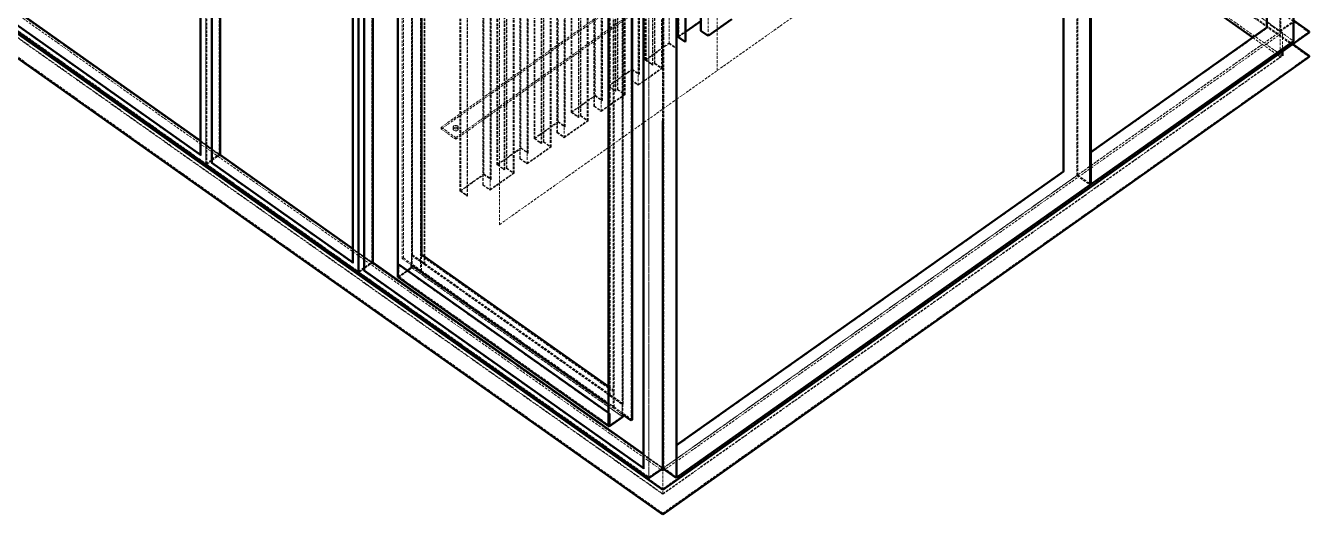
# Model space of a CAD drawing. Header units: millimetres. Extents: x 607 to 13409, y 330 to 9570.
# Drawn here: x 1588 to 3462, y 848 to 1562 of the extents above; entities that cross this region are included whole.
import ezdxf

# ---------------------------------------------------------------- set-up
doc = ezdxf.new("R2010")
doc.units = ezdxf.units.MM
doc.linetypes.add('Hidden', pattern=[15, 5, -3, 5, -2])
for name, color, linetype, lineweight in [('Default', 7, 'Continuous', 50), ('Edges', 7, 'Hidden', 15), ('HiddenEdges', 2, 'Hidden', 15), ('HiddenSilhouettes', 2, 'Hidden', 15), ('HiddenWires', 7, 'Hidden', 15), ('Silhouettes', 7, 'Continuous', 50), ('Wires', 7, 'Hidden', 15)]:
    doc.layers.add(name, color=color, linetype=linetype, lineweight=lineweight)

# ---------------------------------------------------------------- blocks, each defined once
blk = doc.blocks.new('Isometric')
at = {"layer": 'Edges'}
for points in [[(1863.7, -1528.8), (1863.7, 159.5)], [(1838.5, -1511), (1838.5, 141.7)], [(1813.3, -1503.6), (1813.3, 123.9)], [(1467.7, -1808.8), (1467.7, -120.5)], [(1417.3, -1783.6), (1417.3, -156.1)], [(-1866.8, -630.7), (636.4, -2400.7)], [(-1840.6, -659.5), (636.4, -2411)], [(-1866.8, -678), (636.4, -2448)], [(609.5, -2379.7), (609.5, -689.7)], [(679.9, -1530.8), (679.9, -724.7)], [(724.4, -1519.3), (724.4, -713.2)], [(636.4, -1684.5), (636.4, -918.8)], [(164.7, -1977.8), (164.7, -1111.6)], [(172, -1948.1), (172, -1183.4)], [(54.4, -1976.6), (54.4, -1225.7)], [(-253.1, -1769.7), (-253.1, -1303.1)], [(-242.5, -1766.6), (-242.5, -1300.4)], [(531.7, -2279.4), (531.7, -1419.3)], [(574.8, -2267.8), (574.8, -1401.6)], [(636.4, -2400.7), (1895, -1510.7)], [(1469.4, -1746.8), (1813.3, -1503.6)], [(1469.4, -1772), (1838.5, -1511)], [(1812.5, -1503), (1813.3, -1503.6)], [(1469.4, -1807.6), (1863.7, -1528.8)], [(636.4, -2448), (1895, -1558)], [(-242.5, -1766.6), (-241.7, -1766)], [(-241.7, -1761.9), (-225.4, -1750.4)], [(663.3, -2316.8), (1417.3, -1783.6)], [(663.3, -2342), (1442.5, -1791)], [(1416.5, -1783), (1417.3, -1783.6)], [(1442.5, -1791), (1467.7, -1808.8)], [(663.3, -2377.6), (1467.7, -1808.8)], [(147.4, -1970.1), (530.6, -2241.1)], [(54.4, -1976.6), (55.3, -1976)], [(54.4, -1976.6), (598.9, -2361.6)], [(531.7, -2254.8), (532.9, -2254)], [(557.5, -2260.1), (557.5, -2255.5)], [(636.4, -2360.7), (636.4, -2297)], [(636.4, -2402.8), (636.4, -2400.7)], [(636.4, -2450.2), (636.4, -2448)]]:
    blk.add_lwpolyline(points, dxfattribs=at)
for points in [[(1442.5, -1791, 0), (1442.5, -138.3, 0)], [(662.4, -2379.1, 0), (662.4, -689.1, 0)], [(-1048.6, -1196.6, 0), (-263.8, -1751.6, 0)], [(121.6, -1989.4, 0), (121.6, -1208.8, 0)], [(1838.5, -1511, 0), (1863.7, -1528.8, 0)], [(636.4, -2411, 0), (1842.7, -1558, 0)], [(-242.5, -1766.6, 0), (33.2, -1961.6, 0)], [(164.7, -1945.9, 0), (530.6, -2204.7, 0)], [(55.3, -1971.9, 0), (71.6, -1960.4, 0)], [(121.6, -1964.8, 0), (531.7, -2254.8, 0)], [(532.9, -2277.5, 0), (557.5, -2260.1, 0)], [(636.4, -2411, 0), (636.4, -2402.8, 0)]]:
    blk.add_polyline3d(points, dxfattribs=at)
blk.add_polyline3d([(1838.5, -1511, 0)], close=True, dxfattribs=at)
at = {"layer": 'HiddenEdges'}
for points in [[(-608.1, 257.2), (1895, -1512.8)], [(-634.3, 238.7), (1842.7, -1512.8)], [(-608.1, 209.8), (1895, -1560.2)], [(1838.5, -1510.7), (1838.5, 179.3)], [(-227.1, -1749.2), (-227.1, -60.9)], [(-262.9, -1751), (-262.9, -82.2)], [(-253.1, -1767.6), (-253.1, -79.3)], [(1442.5, -1790.7), (1442.5, -100.7)], [(1468.5, -1746.2), (1468.5, -108.3)], [(69.9, -1959.2), (69.9, -270.9)], [(34.1, -1961), (34.1, -292.2)], [(43.8, -1977.6), (43.8, -289.3)], [(-1838.5, -660.2), (636.4, -2410.2)], [(635.5, -2359.2), (635.5, -670.9)], [(599.8, -2361), (599.8, -692.2)], [(609.5, -2377.6), (609.5, -689.3)], [(662.4, -2316.2), (662.4, -678.3)], [(711.1, -1508.7), (711.1, -702.6)], [(648.8, -1534), (648.8, -727.9)], [(662.1, -1543.4), (662.1, -737.3)], [(616.2, -1575.8), (616.2, -769.7)], [(621.2, -1572.3), (621.2, -766.2)], [(575.4, -1604.7), (575.4, -798.6)], [(576.6, -1585), (576.6, -778.9)], [(589.9, -1594.4), (589.9, -788.3)], [(544.1, -1626.8), (544.1, -820.7)], [(549.1, -1623.3), (549.1, -817.2)], [(504.5, -1636), (504.5, -829.9)], [(517.8, -1645.4), (517.8, -839.3)], [(472, -1677.8), (472, -871.7)], [(476.9, -1674.3), (476.9, -868.2)], [(516.5, -1666.3), (516.5, -860.2)], [(432.4, -1687), (432.4, -880.9)], [(445.7, -1696.4), (445.7, -890.3)], [(399.9, -1728.8), (399.9, -922.7)], [(404.8, -1725.3), (404.8, -919.2)], [(431.1, -1706.7), (431.1, -900.6)], [(444.4, -1717.3), (444.4, -911.2)], [(360.3, -1738), (360.3, -931.9)], [(373.6, -1747.4), (373.6, -941.3)], [(327.7, -1779.8), (327.7, -973.7)], [(332.7, -1776.3), (332.7, -970.2)], [(359, -1757.7), (359, -951.6)], [(372.3, -1768.3), (372.3, -962.2)], [(288.1, -1789), (288.1, -982.9)], [(301.4, -1798.4), (301.4, -992.3)], [(286.9, -1808.7), (286.9, -1002.6)], [(300.2, -1819.3), (300.2, -1013.2)], [(255.6, -1830.8), (255.6, -1024.7)], [(131.5, -1951.3), (131.5, -1085.1)], [(147.4, -1969.6), (147.4, -1109.5)], [(148.5, -1945.8), (148.5, -1111.4)], [(-1032.4, -1180.7), (-226.3, -1750.7)], [(-1031.5, -1180.9), (-225.4, -1750.9)], [(541.6, -2241.3), (541.6, -1375.1)], [(1838.5, -1511.5), (1838.5, -1378.2)], [(557.5, -2259.6), (557.5, -1399.5)], [(557.5, -2236.6), (557.5, -1402.2)], [(559.5, -2235.2), (559.5, -1400.8)], [(534, -2218.4), (534, -1437.8)], [(1812.5, -1491.4), (1837.6, -1509.2)], [(-226.3, -1751.5), (-226.3, -1531.3)], [(636.4, -2410.2), (1838.5, -1560.2)], [(233.3, -1720.4), (233.3, -1716.9)], [(1469.4, -1746.8), (1469.4, -1746.8)], [(1444.2, -1789.8), (1469.4, -1772)], [(636.4, -2360.7), (1442.5, -1790.7)], [(70.7, -1961.5), (70.7, -1837.6)], [(147.4, -1946.6), (148.5, -1945.8)], [(148.5, -1945.8), (558.6, -2235.8)], [(172, -1964), (172, -1948.1)], [(70.7, -1960.7), (636.4, -2360.7)], [(147.4, -1969.6), (148.5, -1970.4)], [(148.5, -1970.4), (558.6, -2260.4)], [(164.7, -1977.8), (166.8, -1976.3)], [(532.9, -2219.2), (534, -2218.4)], [(530.6, -2241.1), (557.5, -2260.1)], [(557.5, -2236.6), (558.6, -2235.8)], [(557.5, -2255.5), (557.5, -2236.6)], [(663.3, -2316.8), (663.3, -2316.8)], [(636.4, -2361.5), (636.4, -2360.7)], [(636.4, -2402.8), (636.4, -2365.8)]]:
    blk.add_lwpolyline(points, dxfattribs=at)
blk.add_lwpolyline([(1838.5, -1510.7)], close=True, dxfattribs=at)
for points in [[(588.7, -1615.3, 0), (588.7, -809.2, 0)], [(503.2, -1655.7, 0), (503.2, -849.6, 0)], [(1273.6, -1110.9, 0), (1839.3, -1510.9, 0)], [(1812.5, -1492.3, 0), (1838.5, -1510.7, 0)], [(1838.5, -1510.7, 0), (1864.5, -1529.1, 0)], [(-253.1, -1769.7, 0), (-226.3, -1750.7, 0)], [(-251.4, -1768.8, 0), (-241.7, -1761.9, 0)], [(-226.3, -1750.7, 0), (70.7, -1960.7, 0)], [(-226.3, -1751.5, 0), (-225.4, -1750.9, 0)], [(-225.4, -1750.9, 0), (71.6, -1960.9, 0)], [(1442.5, -1790.7, 0), (1468.5, -1809.1, 0)], [(148.5, -1945.8, 0), (149.3, -1945.2, 0)], [(43.8, -1979.7, 0), (70.7, -1960.7, 0)], [(45.5, -1978.8, 0), (55.3, -1971.9, 0)], [(70.7, -1961.5, 0), (71.6, -1960.9, 0)], [(71.6, -1960.9, 0), (637.2, -2360.9, 0)], [(120.5, -1988.6, 0), (147.4, -1969.6, 0)], [(122.8, -1987.5, 0), (122.8, -1964, 0)], [(129.3, -1952.8, 0), (131.5, -1951.3, 0)], [(131.5, -1951.3, 0), (166.8, -1976.3, 0)], [(166.8, -1976.3, 0), (541.6, -2241.3, 0)], [(530.6, -2204.7, 0), (539.5, -2210.9, 0)], [(534, -2218.4, 0), (558.6, -2235.8, 0)], [(539.5, -2210.9, 0), (541.6, -2209.4, 0)], [(541.6, -2241.3, 0), (576.9, -2266.3, 0)], [(530.6, -2278.6, 0), (557.5, -2259.6, 0)], [(557.5, -2259.6, 0), (558.6, -2260.4, 0)], [(638.1, -2359.8, 0), (663.3, -2342, 0)], [(636.4, -2410.2, 0), (636.4, -2360.7, 0)]]:
    blk.add_polyline3d(points, dxfattribs=at)
at = {"layer": 'HiddenSilhouettes'}
for points in [[(-608.1, 212), (1863, -1535.4)], [(-634.3, 193.5), (1842.7, -1558)], [(-226.3, -1750.7), (-226.3, -60.7)], [(-251.4, -1768.8), (-251.4, -80.5)], [(70.7, -1960.7), (70.7, -270.7)], [(45.5, -1978.8), (45.5, -290.5)], [(637.2, -2360.9), (637.2, -670.9)], [(638.1, -2359.8), (638.1, -671.5)], [(667.4, -1520.8), (667.4, -714.7)], [(662.9, -1542.8), (662.9, -736.7)], [(602.1, -1565.8), (602.1, -759.7)], [(603.8, -1565.8), (603.8, -759.7)], [(617.1, -1575.2), (617.1, -769.1)], [(620.3, -1572.9), (620.3, -766.8)], [(574.5, -1605.3), (574.5, -799.2)], [(590.8, -1593.8), (590.8, -787.7)], [(633.6, -1582.3), (633.6, -776.2)], [(635.3, -1582.3), (635.3, -776.2)], [(530, -1616.8), (530, -810.7)], [(531.7, -1616.8), (531.7, -810.7)], [(545, -1626.2), (545, -820.1)], [(548.2, -1623.9), (548.2, -817.8)], [(518.7, -1644.8), (518.7, -838.7)], [(561.5, -1633.3), (561.5, -827.2)], [(563.2, -1633.3), (563.2, -827.2)], [(457.9, -1667.8), (457.9, -861.7)], [(459.5, -1667.8), (459.5, -861.7)], [(472.8, -1677.2), (472.8, -871.1)], [(476.1, -1674.9), (476.1, -868.8)], [(502.4, -1656.3), (502.4, -850.2)], [(446.5, -1695.8), (446.5, -889.7)], [(489.4, -1684.3), (489.4, -878.2)], [(491.1, -1684.3), (491.1, -878.2)], [(385.7, -1718.8), (385.7, -912.7)], [(387.4, -1718.8), (387.4, -912.7)], [(400.7, -1728.2), (400.7, -922.1)], [(404, -1725.9), (404, -919.8)], [(430.3, -1707.3), (430.3, -901.2)], [(374.4, -1746.8), (374.4, -940.7)], [(417.3, -1735.3), (417.3, -929.2)], [(419, -1735.3), (419, -929.2)], [(313.6, -1769.8), (313.6, -963.7)], [(315.3, -1769.8), (315.3, -963.7)], [(328.6, -1779.2), (328.6, -973.1)], [(331.8, -1776.9), (331.8, -970.8)], [(358.1, -1758.3), (358.1, -952.2)], [(302.3, -1797.8), (302.3, -991.7)], [(345.1, -1786.3), (345.1, -980.2)], [(346.8, -1786.3), (346.8, -980.2)], [(241.5, -1820.8), (241.5, -1014.7)], [(243.2, -1820.8), (243.2, -1014.7)], [(256.5, -1830.2), (256.5, -1024.1)], [(286, -1809.3), (286, -1003.2)], [(147.4, -1946.6), (147.4, -1112.2)], [(148.5, -1970.4), (148.5, -1110.3)], [(-1057.5, -1198.8), (-253.1, -1767.6)], [(-1032.4, -1181.5), (-226.3, -1751.5)], [(205.1, -1696.9), (629.3, -1396.9)], [(205.1, -1700.4), (629.3, -1400.4)], [(539.5, -2242.8), (539.5, -1412.2)], [(558.6, -1684.5), (558.6, -1400.3)], [(532.9, -2219.2), (532.9, -1438.6)], [(665.7, -1520.8), (712.4, -1487.8)], [(1837.6, -1509.2), (1863.7, -1490.8)], [(636.4, -2360.7), (1838.5, -1510.7)], [(636.4, -2365.8), (1842.7, -1512.8)], [(667.4, -1520.8), (680.7, -1530.2)], [(710.3, -1509.3), (711.1, -1508.7)], [(1842.7, -1549.8), (1842.7, -1512.8)], [(603.8, -1565.8), (648.8, -1534)], [(648.8, -1534), (662.1, -1543.4)], [(602.1, -1565.8), (616.2, -1575.8)], [(603.8, -1565.8), (617.1, -1575.2)], [(620.3, -1572.9), (621.2, -1572.3)], [(620.3, -1572.9), (633.6, -1582.3)], [(531.7, -1616.8), (576.6, -1585)], [(576.6, -1583.8), (590.8, -1593.8)], [(576.6, -1585), (589.9, -1594.4)], [(588.7, -1614.1), (633.6, -1582.3)], [(588.7, -1615.3), (635.3, -1582.3)], [(616.2, -1575.8), (617.1, -1575.2)], [(530, -1616.8), (544.1, -1626.8)], [(531.7, -1616.8), (545, -1626.2)], [(548.2, -1623.9), (561.5, -1633.3)], [(549.1, -1623.3), (563.2, -1633.3)], [(575.4, -1604.7), (588.7, -1614.1)], [(459.5, -1667.8), (504.5, -1636)], [(504.5, -1636), (517.8, -1645.4)], [(517.8, -1645.4), (518.7, -1644.8)], [(457.9, -1667.8), (472, -1677.8)], [(459.5, -1667.8), (472.8, -1677.2)], [(476.1, -1674.9), (476.9, -1674.3)], [(476.9, -1674.3), (491.1, -1684.3)], [(502.4, -1656.3), (503.2, -1655.7)], [(502.4, -1656.3), (516.5, -1666.3)], [(503.2, -1655.7), (516.5, -1665.1)], [(205.1, -1700.4), (205.1, -1696.9)], [(205.1, -1696.9), (233.3, -1716.9)], [(236.9, -1694.4), (238.2, -1696), (238.2, -1697.8), (236.9, -1699.4), (234.6, -1700.3), (232.1, -1700.3), (229.8, -1699.4), (228.5, -1697.8), (228.5, -1696), (229.8, -1694.4), (232.1, -1693.5), (234.6, -1693.5), (236.9, -1694.4)], [(228.5, -1699.5), (229.8, -1697.9), (232.1, -1697), (234.6, -1697), (236.9, -1697.9), (238.2, -1699.5), (238.2, -1701.4), (236.9, -1702.9), (234.6, -1703.9), (232.1, -1703.9), (229.8, -1702.9), (228.5, -1701.4)], [(228.5, -1701.4), (228.5, -1697.8)], [(238.2, -1699.5), (238.2, -1696)], [(385.7, -1718.8), (432.4, -1685.8)], [(432.4, -1685.8), (446.5, -1695.8)], [(432.4, -1687), (445.7, -1696.4)], [(444.4, -1716.1), (489.4, -1684.3)], [(444.4, -1717.3), (491.1, -1684.3)], [(472, -1677.8), (472.8, -1677.2)], [(476.1, -1674.9), (489.4, -1684.3)], [(558.6, -2235.8), (558.6, -1684.5)], [(205.1, -1700.4), (233.3, -1720.4)], [(385.7, -1718.8), (399.9, -1728.8)], [(387.4, -1718.8), (400.7, -1728.2)], [(431.1, -1706.7), (444.4, -1716.1)], [(-253.1, -1767.6), (-227.1, -1749.2)], [(315.3, -1769.8), (360.3, -1738)], [(360.3, -1738), (373.6, -1747.4)], [(372.3, -1767.1), (417.3, -1735.3)], [(372.3, -1768.3), (419, -1735.3)], [(404, -1725.9), (404.8, -1725.3)], [(404, -1725.9), (417.3, -1735.3)], [(404.8, -1725.3), (419, -1735.3)], [(1468.5, -1746.2), (1469.4, -1746.8)], [(-263.8, -1750.4), (-262.9, -1751)], [(-253.1, -1767.6), (-253.1, -1767.6)], [(313.6, -1769.8), (327.7, -1779.8)], [(315.3, -1769.8), (328.6, -1779.2)], [(358.1, -1758.3), (359, -1757.7)], [(358.1, -1758.3), (372.3, -1768.3)], [(359, -1757.7), (372.3, -1767.1)], [(241.5, -1820.8), (288.1, -1787.8)], [(243.2, -1820.8), (288.1, -1789)], [(288.1, -1787.8), (302.3, -1797.8)], [(288.1, -1789), (301.4, -1798.4)], [(300.2, -1818.1), (345.1, -1786.3)], [(300.2, -1819.3), (346.8, -1786.3)], [(301.4, -1798.4), (302.3, -1797.8)], [(327.7, -1779.8), (328.6, -1779.2)], [(331.8, -1776.9), (332.7, -1776.3)], [(331.8, -1776.9), (345.1, -1786.3)], [(332.7, -1776.3), (346.8, -1786.3)], [(1444.2, -1789.8), (1469.4, -1807.6)], [(241.5, -1820.8), (255.6, -1830.8)], [(243.2, -1820.8), (256.5, -1830.2)], [(286, -1809.3), (300.2, -1819.3)], [(286.9, -1808.7), (300.2, -1818.1)], [(71.6, -1960.9), (71.6, -1837.6)], [(255.6, -1830.8), (256.5, -1830.2)], [(147.4, -1965.5), (147.4, -1946.6)], [(166.8, -1976.3), (166.8, -1944.4)], [(33.2, -1960.4), (34.1, -1961)], [(70.7, -1961.5), (636.4, -2361.5)], [(45.5, -1978.8), (609.5, -2377.6)], [(122.8, -1987.5), (139.4, -1975.7)], [(558.6, -2256.3), (558.6, -2143.9)], [(530.6, -2236.5), (539.5, -2242.8)], [(558.6, -2235.8), (559.5, -2235.2)], [(530.6, -2252.4), (532.9, -2254)], [(662.4, -2316.2), (663.3, -2316.8)], [(663.3, -2316.8), (663.3, -2316.8)], [(598.9, -2333.3), (635.5, -2359.2)], [(598.9, -2360.4), (599.8, -2361)], [(598.9, -2361.6), (599.8, -2361)], [(609.5, -2377.6), (635.5, -2359.2)], [(636.4, -2361.5), (637.2, -2360.9)]]:
    blk.add_lwpolyline(points, dxfattribs=at)
blk.add_lwpolyline([(609.5, -2377.6)], close=True, dxfattribs=at)
for points in [[(1837.6, -1509.2, 0), (1837.6, 179.1, 0)], [(1839.3, -1510.9, 0), (1839.3, 178.7, 0)], [(1444.2, -1789.8, 0), (1444.2, -101.5, 0)], [(-1840.6, -614.3, 0), (636.4, -2365.8, 0)], [(-1838.5, -610.7, 0), (636.4, -2360.7, 0)], [(129.3, -1952.8, 0), (129.3, -1107.6, 0)], [(149.3, -1945.2, 0), (149.3, -1110.8, 0)], [(173.1, -1963.2, 0), (173.1, -1182.6, 0)], [(233.3, -1716.9, 0), (657.6, -1416.9, 0)], [(233.3, -1720.4, 0), (657.6, -1420.4, 0)], [(724.4, -1518.1, 0), (769.4, -1486.3, 0)], [(1812.5, -1493.1, 0), (1838.5, -1511.5, 0)], [(1838.5, -1510.7, 0), (1864.5, -1492.3, 0)], [(667.4, -1520.8, 0), (680.7, -1511.4, 0)], [(711.1, -1508.7, 0), (724.4, -1518.1, 0)], [(1785.1, -1522.4, 0), (1838.5, -1560.2, 0)], [(1838.5, -1560.2, 0), (1838.5, -1510.7, 0)], [(1838.5, -1511.5, 0), (1839.3, -1510.9, 0)], [(-225.4, -1750.9, 0), (-225.4, -1531.3, 0)], [(602.1, -1565.8, 0), (648.8, -1532.8, 0)], [(648.8, -1532.8, 0), (662.9, -1542.8, 0)], [(662.1, -1543.4, 0), (662.9, -1542.8, 0)], [(621.2, -1572.3, 0), (635.3, -1582.3, 0)], [(530, -1616.8, 0), (576.6, -1583.8, 0)], [(589.9, -1594.4, 0), (590.8, -1593.8, 0)], [(548.2, -1623.9, 0), (549.1, -1623.3, 0)], [(574.5, -1605.3, 0), (575.4, -1604.7, 0)], [(574.5, -1605.3, 0), (588.7, -1615.3, 0)], [(457.9, -1667.8, 0), (504.5, -1634.8, 0)], [(504.5, -1634.8, 0), (518.7, -1644.8, 0)], [(516.5, -1665.1, 0), (561.5, -1633.3, 0)], [(516.5, -1666.3, 0), (563.2, -1633.3, 0)], [(544.1, -1626.8, 0), (545, -1626.2, 0)], [(387.4, -1718.8, 0), (432.4, -1687, 0)], [(445.7, -1696.4, 0), (446.5, -1695.8, 0)], [(-263.8, -1723.3, 0), (-227.1, -1749.2, 0)], [(430.3, -1707.3, 0), (431.1, -1706.7, 0)], [(430.3, -1707.3, 0), (444.4, -1717.3, 0)], [(313.6, -1769.8, 0), (360.3, -1736.8, 0)], [(360.3, -1736.8, 0), (374.4, -1746.8, 0)], [(373.6, -1747.4, 0), (374.4, -1746.8, 0)], [(399.9, -1728.8, 0), (400.7, -1728.2, 0)], [(1468.5, -1746.2, 0), (1469.4, -1745.6, 0)], [(1469.4, -1746.8, 0), (1469.4, -1746.8, 0)], [(-263.8, -1751.6, 0), (-262.9, -1751, 0)], [(-251.4, -1768.8, 0), (43.8, -1977.6, 0)], [(-226.3, -1751.5, 0), (70.7, -1961.5, 0)], [(286, -1809.3, 0), (286.9, -1808.7, 0)], [(33.2, -1933.3, 0), (69.9, -1959.2, 0)], [(147.4, -1946.6, 0), (557.5, -2236.6, 0)], [(149.3, -1945.2, 0), (559.5, -2235.2, 0)], [(33.2, -1961.6, 0), (34.1, -1961, 0)], [(43.8, -1977.6, 0), (69.9, -1959.2, 0)], [(121.6, -1989.4, 0), (148.5, -1970.4, 0)], [(129.3, -1952.8, 0), (147.4, -1965.5, 0)], [(172, -1964, 0), (173.1, -1963.2, 0)], [(122.8, -1987.5, 0), (532.9, -2277.5, 0)], [(530.6, -2201.7, 0), (541.6, -2209.4, 0)], [(532.9, -2219.2, 0), (557.5, -2236.6, 0)], [(539.5, -2242.8, 0), (541.6, -2241.3, 0)], [(539.5, -2242.8, 0), (557.5, -2255.5, 0)], [(662.4, -2316.2, 0), (663.3, -2315.6, 0)], [(662.4, -2316.2, 0), (662.4, -2316.2, 0)], [(638.1, -2359.8, 0), (663.3, -2377.6, 0)]]:
    blk.add_polyline3d(points, dxfattribs=at)
blk.add_polyline3d([(1468.5, -1746.2, 0)], close=True, dxfattribs=at)
at = {"layer": 'HiddenWires'}
for points in [[(318.2, -1886.5), (318.2, -1080.4)], [(318.2, -1886.5), (663.3, -1642.5)]]:
    blk.add_lwpolyline(points, dxfattribs=at)
at = {"layer": 'Silhouettes'}
for points in [[(1864.5, -1529.1), (1864.5, 160.9)], [(1468.5, -1809.1), (1468.5, -119.1)], [(1469.4, -1807.6), (1469.4, -119.3)], [(1416.5, -1783), (1416.5, -156.7)], [(-1866.8, -632.8), (636.4, -2402.8)], [(-1866.8, -680.2), (636.4, -2450.2)], [(598.9, -2361.6), (598.9, -692.8)], [(663.3, -2377.6), (663.3, -689.3)], [(665.7, -1520.8), (665.7, -714.7)], [(680.7, -1530.2), (680.7, -724.1)], [(710.3, -1509.3), (710.3, -703.2)], [(166.8, -1944.4), (166.8, -1144.9)], [(-1047.8, -1196), (-263.8, -1750.4)], [(-1031.5, -1180.4), (-263.8, -1723.3)], [(-1059.2, -1199.7), (-253.1, -1769.7)], [(71.6, -1960.4), (71.6, -1221.4)], [(33.2, -1961.6), (33.2, -1231)], [(43.8, -1979.7), (43.8, -1228.3)], [(-225.4, -1750.4), (-225.4, -1296.1)], [(1469.4, -1299.2), (1785.1, -1522.4)], [(-263.8, -1751.6), (-263.8, -1305.7)], [(-241.7, -1766), (-241.7, -1300.2)], [(530.6, -2278.6), (530.6, -1418.5)], [(576.9, -2266.3), (576.9, -1400.1)], [(724.4, -1519.3), (771.1, -1486.3)], [(1865.3, -1489.7), (1895, -1510.7)], [(636.4, -2402.8), (1895, -1512.8)], [(710.3, -1509.3), (724.4, -1519.3)], [(1469.4, -1745.6), (1812.5, -1503)], [(1895, -1512.8), (1895, -1510.7)], [(679.9, -1530.8), (680.7, -1530.2)], [(1468.5, -1809.1), (1864.5, -1529.1)], [(636.4, -2450.2), (1895, -1560.2)], [(1842.7, -1558), (1842.7, -1549.8)], [(1895, -1560.2), (1895, -1558)], [(636.4, -2360.7), (636.4, -1684.5)], [(-241.7, -1766), (33.2, -1960.4)], [(-225.4, -1750.4), (33.2, -1933.3)], [(663.3, -2315.6), (1416.5, -1783)], [(662.4, -2379.1), (1468.5, -1809.1)], [(164.7, -1945.9), (166.8, -1944.4)], [(166.8, -1944.4), (530.6, -2201.7)], [(71.6, -1960.4), (598.9, -2333.3)], [(121.6, -1964.8), (122.8, -1964)], [(122.8, -1964), (530.6, -2252.4)], [(147.4, -1970.1), (147.4, -1965.5)], [(55.3, -1976), (598.9, -2360.4)], [(120.5, -1988.6), (121.6, -1989.4)], [(557.5, -2255.5), (574.8, -2267.8)], [(558.6, -2260.4), (558.6, -2256.3)], [(609.5, -2379.7), (636.4, -2360.7)]]:
    blk.add_lwpolyline(points, dxfattribs=at)
for points in [[(1812.5, -1503, 0), (1812.5, 123.3, 0)], [(120.5, -1988.6, 0), (120.5, -1209.1, 0)], [(55.3, -1976, 0), (55.3, -1225.5, 0)], [(680.7, -1511.4, 0), (710.3, -1490.5, 0)], [(665.7, -1520.8, 0), (679.9, -1530.8, 0)], [(1863, -1535.4, 0), (1895, -1558, 0)], [(-253.1, -1769.7, 0), (43.8, -1979.7, 0)], [(139.4, -1975.7, 0), (147.4, -1970.1, 0)], [(147.4, -1965.5, 0), (164.7, -1977.8, 0)], [(43.8, -1979.7, 0), (609.5, -2379.7, 0)], [(121.6, -1989.4, 0), (531.7, -2279.4, 0)], [(164.7, -1977.8, 0), (530.6, -2236.5, 0)], [(531.7, -2279.4, 0), (558.6, -2260.4, 0)], [(532.9, -2277.5, 0), (532.9, -2254, 0)], [(574.8, -2267.8, 0), (576.9, -2266.3, 0)], [(530.6, -2278.6, 0), (531.7, -2279.4, 0)], [(636.4, -2360.7, 0), (662.4, -2379.1, 0)]]:
    blk.add_polyline3d(points, dxfattribs=at)
blk.add_polyline3d([(636.4, -2360.7, 0)], close=True, dxfattribs=at)
at = {"layer": 'Wires'}
for points in [[(742.5, -1586.5), (742.5, -780.4)], [(742.5, -1586.5), (1166.7, -1286.5)], [(663.3, -1642.5), (742.5, -1586.5)]]:
    blk.add_lwpolyline(points, dxfattribs=at)

msp = doc.modelspace()

# ---------------------------------------------------------------- block references
at = {"layer": 'Default', "xscale": 0.75, "yscale": 0.75, "zscale": 0.75}
msp.add_blockref('Isometric', (2041, 2686), dxfattribs=at)

doc.saveas('drawing.dxf')
